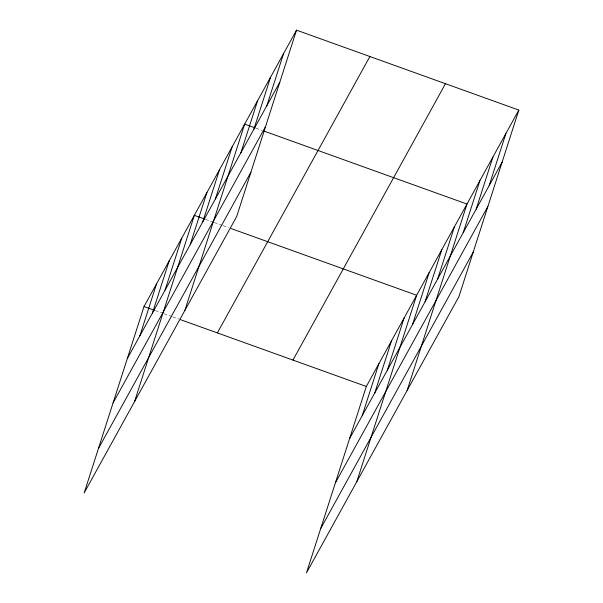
<?xml version="1.0" encoding="UTF-8"?>
<svg xmlns="http://www.w3.org/2000/svg" width="603" height="603" viewBox="0 0 603 603"><rect width="100%" height="100%" fill="white"/><g stroke="black" fill="none" stroke-linecap="round" stroke-linejoin="round"><path stroke-width="0.45" stroke-dasharray="3.02 2.26" d="M256.019 128.205L262.132 130.399M205.691 219.409L213.552 222.236M214.427 222.552L222.288 225.379M223.163 225.688L228.401 227.572M155.363 310.62L163.225 313.447M164.099 313.756L171.961 316.583M172.835 316.899L178.948 319.093"/><path stroke-width="0.9" d="M296.518 30.15L144.011 306.535L84.171 492.922L236.678 216.537L296.518 30.15L518.829 110.078L458.989 296.465L306.482 572.85L366.322 386.463L518.829 110.078M139.873 335.811L156.592 283.734M152.453 313.01L169.172 260.933M165.034 290.209L181.759 238.132M134.499 401.711L194.339 215.331L204.816 219.093M190.201 244.607L206.919 192.523M202.781 221.806L219.5 169.722M215.361 198.998L232.087 146.921M184.827 310.507L244.667 124.12L255.144 127.889M240.906 152.71L257.632 100.626M253.871 129.215L270.596 77.139M266.835 105.721L283.553 53.644M362.184 415.738L378.903 363.662M374.764 392.937L391.49 340.861M387.352 370.136L404.07 318.06M356.81 481.646L416.65 295.259L231.017 228.514M412.512 324.535L429.23 272.458M425.092 301.734L441.818 249.65M437.672 278.933L454.398 226.849M407.138 390.435L466.978 204.048L263.88 131.032M463.225 232.637L479.943 180.553M476.182 209.143L492.907 157.066M489.146 185.649L505.872 133.572M127.293 358.612L279.8 82.227M113.062 402.932L265.569 126.547M98.402 448.602L250.908 172.217M217.374 332.909L369.88 56.524M292.96 360.089L445.466 83.704M349.604 438.539L502.111 162.154M335.374 482.86L487.88 206.475M320.713 528.53L473.219 252.144M144.011 306.535L154.489 310.304M180.689 319.726L366.322 386.463"/></g></svg>
